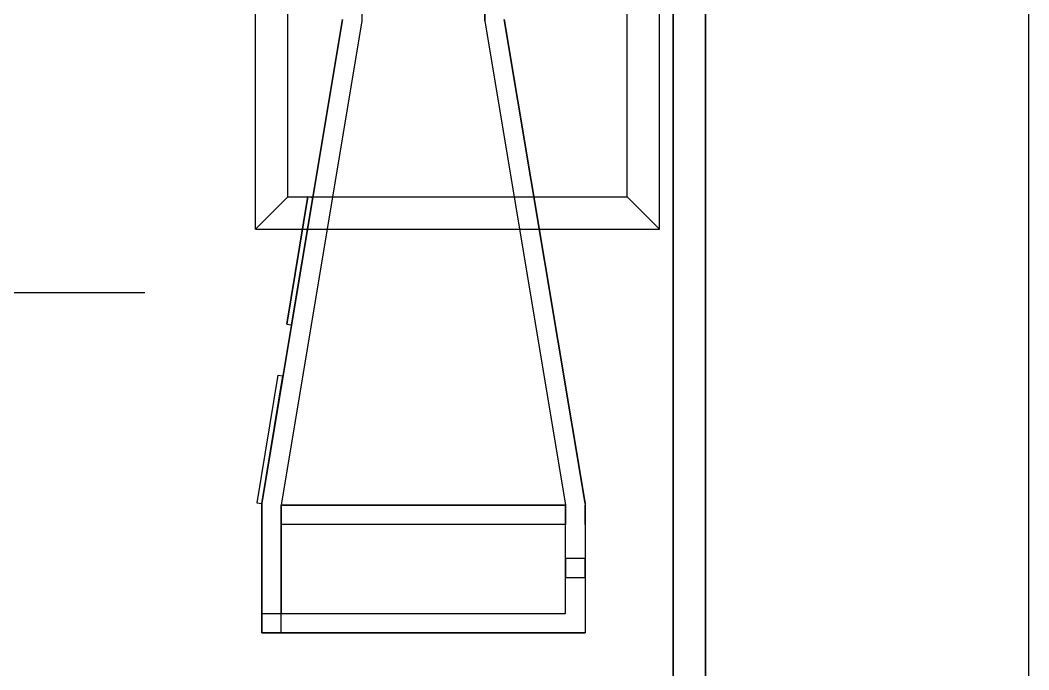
# Model space of a CAD drawing. Extents: x 11992 to 29481, y -6727 to 6811.
# Drawn here: x 25176 to 25800, y 1593 to 1995 of the extents above; entities that cross this region are included whole.
import ezdxf

# ---------------------------------------------------------------- set-up
doc = ezdxf.new("R2010")
doc.units = 0
doc.header["$MEASUREMENT"] = 0
doc.linetypes.add('DOTE', pattern=[2.42, 2, -0.2, 0.02, -0.2])
doc.layers.get('0').update_dxf_attribs({"color": 8, "linetype": 'CONTINUOUS'})
for name, color, linetype in [('FF-FINISH【完成面】', 8, 'CONTINUOUS'), ('WALL', 8, 'CONTINUOUS'), ('zoylight 4标注', 9, 'CONTINUOUS')]:
    doc.layers.add(name, color=color, linetype=linetype)

msp = doc.modelspace()

# ---------------------------------------------------------------- linework, layer by layer
for p, q in [((25599.62, 3630.6, 559.57), (25599.62, 730.58, 559.57)), ((25599.62, 3630.6, 329.57), (25599.62, 730.58, 329.57)), ((25599.62, 3630.6, -40.43), (25599.62, 730.6, -40.43)), ((25599.62, 3630.6, 329.57), (25599.62, 730.6, 329.57)), ((25599.62, 730.53, -2440.43), (25599.62, 3630.6, -2440.43)), ((25599.62, 730.58, 559.57), (25599.62, 3630.6, 559.57)), ((25599.62, 3630.6, -2440.43), (25599.62, 730.58, -2440.43)), ((25599.62, 3630.6, -2440.43), (25599.62, 730.58, -2440.43)), ((25599.62, 3630.6, -2640.43), (25599.62, 730.58, -2640.43)), ((25321.21, 1865.57, -35.41), (25321.21, 2965.56, -35.41)), ((25321.21, 1865.57, -55.41), (25321.21, 2965.56, -55.41)), ((25571.2, 1865.57, -35.41), (25571.2, 2965.56, -35.41)), ((25571.2, 1865.57, -55.41), (25571.2, 2965.56, -55.41)), ((25341.21, 1885.57, -35.41), (25341.21, 2945.56, -35.41)), ((25341.21, 1885.57, -55.41), (25341.21, 2945.56, -55.41)), ((25551.21, 1885.57, -35.41), (25551.2, 2945.56, -35.41)), ((25551.21, 1885.57, -55.41), (25551.2, 2945.56, -55.41)), ((25387.02, 2076.44, -289.24), (25387.02, 1994.45, -289.24)), ((25387.02, 2076.44, -301.24), (25387.02, 1994.45, -301.24)), ((25387.02, 2076.44, -551.24), (25387.02, 1994.45, -551.24)), ((25387.02, 2076.44, -563.24), (25387.02, 1994.45, -563.24)), ((25387.02, 2076.44, -913.25), (25387.02, 1994.45, -913.25)), ((25387.02, 2076.44, -925.25), (25387.02, 1994.45, -925.25)), ((25387.02, 2076.44, -1175.25), (25387.02, 1994.45, -1175.25)), ((25387.02, 2076.44, -1187.25), (25387.02, 1994.45, -1187.25)), ((25387.02, 2076.43, -1537.25), (25387.02, 1994.45, -1537.25)), ((25387.02, 2076.43, -1549.25), (25387.02, 1994.45, -1549.25)), ((25387.02, 2076.43, -1799.25), (25387.02, 1994.45, -1799.25)), ((25387.02, 2076.43, -1811.25), (25387.02, 1994.45, -1811.25)), ((25387.02, 2076.43, -2161.25), (25387.02, 1994.45, -2161.25)), ((25387.02, 2076.43, -2173.25), (25387.02, 1994.45, -2173.25)), ((25387.02, 2076.43, -2423.25), (25387.02, 1994.45, -2423.25)), ((25387.02, 2076.43, -2435.25), (25387.02, 1994.45, -2435.25)), ((25463.15, 2076.44, -1175.25), (25463.15, 1994.45, -1175.25)), ((25463.15, 1994.45, -1187.25), (25463.15, 2076.44, -1187.25)), ((25463.15, 2076.44, -1537.25), (25463.15, 1994.45, -1537.25)), ((25463.15, 1994.45, -1549.25), (25463.15, 2076.44, -1549.25)), ((25463.15, 2076.43, -1799.25), (25463.15, 1994.45, -1799.25)), ((25463.15, 1994.45, -1811.25), (25463.15, 2076.43, -1811.25)), ((25463.15, 2076.43, -2161.25), (25463.15, 1994.45, -2161.25)), ((25463.15, 1994.45, -2173.25), (25463.15, 2076.43, -2173.25)), ((25463.15, 2076.43, -2423.25), (25463.15, 1994.45, -2423.25)), ((25463.15, 1994.45, -2435.25), (25463.15, 2076.43, -2435.25)), ((25463.16, 2076.44, -289.24), (25463.16, 1994.45, -289.24)), ((25463.16, 1994.45, -301.24), (25463.16, 2076.44, -301.24)), ((25463.16, 2076.44, -551.24), (25463.16, 1994.45, -551.24)), ((25463.16, 1994.45, -563.24), (25463.16, 2076.44, -563.24)), ((25463.16, 2076.44, -913.25), (25463.16, 1994.45, -913.25)), ((25463.16, 1994.45, -925.25), (25463.16, 2076.44, -925.25)), ((25375.02, 1995.44, -289.24), (25325.09, 1695.86, -289.24)), ((25325.09, 1695.86, -301.24), (25375.02, 1995.44, -301.24)), ((25375.02, 1995.44, -551.24), (25325.09, 1695.86, -551.24)), ((25325.09, 1695.86, -563.24), (25375.02, 1995.44, -563.24)), ((25375.02, 1995.44, -913.25), (25325.09, 1695.86, -913.24)), ((25325.09, 1695.86, -925.24), (25375.02, 1995.44, -925.25)), ((25375.02, 1995.44, -1175.25), (25325.09, 1695.86, -1175.25)), ((25325.09, 1695.86, -1187.25), (25375.02, 1995.44, -1187.25)), ((25375.02, 1995.44, -1537.25), (25325.09, 1695.86, -1537.25)), ((25325.09, 1695.86, -1549.25), (25375.02, 1995.44, -1549.25)), ((25375.02, 1995.44, -1799.25), (25325.09, 1695.86, -1799.25)), ((25325.09, 1695.86, -1811.25), (25375.02, 1995.44, -1811.25)), ((25375.02, 1995.44, -2161.25), (25325.09, 1695.85, -2161.25)), ((25325.09, 1695.85, -2173.25), (25375.02, 1995.44, -2173.25)), ((25375.02, 1995.44, -2423.25), (25325.09, 1695.85, -2423.25)), ((25325.09, 1695.85, -2435.25), (25375.02, 1995.44, -2435.25)), ((25387.02, 1994.45, -289.24), (25337.09, 1694.86, -289.24)), ((25387.02, 1994.45, -301.24), (25337.09, 1694.86, -301.24)), ((25387.02, 1994.45, -551.24), (25337.09, 1694.86, -551.24)), ((25387.02, 1994.45, -563.24), (25337.09, 1694.86, -563.24)), ((25387.02, 1994.45, -913.25), (25337.09, 1694.86, -913.24)), ((25387.02, 1994.45, -925.25), (25337.09, 1694.86, -925.24)), ((25387.02, 1994.45, -1175.25), (25337.09, 1694.86, -1175.25)), ((25387.02, 1994.45, -1187.25), (25337.09, 1694.86, -1187.25)), ((25387.02, 1994.45, -1537.25), (25337.09, 1694.86, -1537.25)), ((25387.02, 1994.45, -1549.25), (25337.09, 1694.86, -1549.25)), ((25387.02, 1994.45, -1799.25), (25337.09, 1694.86, -1799.25)), ((25387.02, 1994.45, -1811.25), (25337.09, 1694.86, -1811.25)), ((25387.02, 1994.45, -2161.25), (25337.09, 1694.86, -2161.25)), ((25387.02, 1994.45, -2173.25), (25337.09, 1694.86, -2173.25)), ((25387.02, 1994.45, -2423.25), (25337.09, 1694.86, -2423.25)), ((25387.02, 1994.45, -2435.25), (25337.09, 1694.86, -2435.25)), ((25387.02, 1994.45, -289.24), (25387.02, 1994.45, -301.24)), ((25387.02, 1994.45, -551.24), (25387.02, 1994.45, -563.24)), ((25387.02, 1994.45, -913.25), (25387.02, 1994.45, -925.25)), ((25387.02, 1994.45, -1175.25), (25387.02, 1994.45, -1187.25)), ((25387.02, 1994.45, -1537.25), (25387.02, 1994.45, -1549.25)), ((25387.02, 1994.45, -1799.25), (25387.02, 1994.45, -1811.25)), ((25387.02, 1994.45, -2161.25), (25387.02, 1994.45, -2173.25)), ((25387.02, 1994.45, -2423.25), (25387.02, 1994.45, -2435.25)), ((25463.15, 1994.45, -1175.25), (25513.09, 1694.86, -1175.25)), ((25463.15, 1994.45, -1187.25), (25513.09, 1694.86, -1187.25)), ((25463.15, 1994.45, -1175.25), (25463.15, 1994.45, -1187.25)), ((25463.15, 1994.45, -1537.25), (25513.09, 1694.86, -1537.25)), ((25463.15, 1994.45, -1549.25), (25513.09, 1694.86, -1549.25)), ((25463.15, 1994.45, -1537.25), (25463.15, 1994.45, -1549.25)), ((25463.15, 1994.45, -1799.25), (25513.09, 1694.86, -1799.25)), ((25463.15, 1994.45, -1811.25), (25513.09, 1694.86, -1811.25)), ((25463.15, 1994.45, -1799.25), (25463.15, 1994.45, -1811.25)), ((25463.15, 1994.45, -2161.25), (25513.09, 1694.86, -2161.25)), ((25463.15, 1994.45, -2173.25), (25513.09, 1694.86, -2173.25)), ((25463.15, 1994.45, -2161.25), (25463.15, 1994.45, -2173.25)), ((25463.15, 1994.45, -2423.25), (25513.09, 1694.86, -2423.25)), ((25463.15, 1994.45, -2435.25), (25513.09, 1694.86, -2435.25)), ((25463.15, 1994.45, -2423.25), (25463.15, 1994.45, -2435.25)), ((25463.16, 1994.45, -289.24), (25513.09, 1694.86, -289.24)), ((25463.16, 1994.45, -301.24), (25513.09, 1694.86, -301.24)), ((25463.16, 1994.45, -289.24), (25463.16, 1994.45, -301.24)), ((25463.16, 1994.45, -551.24), (25513.09, 1694.86, -551.24)), ((25463.16, 1994.45, -563.24), (25513.09, 1694.86, -563.24)), ((25463.16, 1994.45, -551.24), (25463.16, 1994.45, -563.24)), ((25463.16, 1994.45, -913.25), (25513.09, 1694.86, -913.25)), ((25463.16, 1994.45, -925.25), (25513.09, 1694.86, -925.25)), ((25463.16, 1994.45, -913.25), (25463.16, 1994.45, -925.25)), ((25475.15, 1995.44, -1175.25), (25525.09, 1695.86, -1175.25)), ((25525.09, 1695.86, -1187.25), (25475.15, 1995.44, -1187.25)), ((25475.15, 1995.44, -1537.25), (25525.09, 1695.86, -1537.25)), ((25525.09, 1695.86, -1549.25), (25475.15, 1995.44, -1549.25)), ((25475.15, 1995.44, -1799.25), (25525.09, 1695.86, -1799.25)), ((25525.09, 1695.86, -1811.25), (25475.15, 1995.44, -1811.25)), ((25475.15, 1995.44, -2161.25), (25525.09, 1695.85, -2161.25)), ((25525.09, 1695.85, -2173.25), (25475.15, 1995.44, -2173.25)), ((25475.15, 1995.44, -2423.25), (25525.09, 1695.85, -2423.25)), ((25525.09, 1695.85, -2435.25), (25475.15, 1995.44, -2435.25)), ((25475.16, 1995.44, -289.24), (25525.09, 1695.86, -289.24)), ((25525.09, 1695.86, -301.24), (25475.16, 1995.44, -301.24)), ((25475.16, 1995.44, -551.24), (25525.09, 1695.86, -551.24)), ((25525.09, 1695.86, -563.24), (25475.16, 1995.44, -563.24)), ((25475.16, 1995.44, -913.25), (25525.09, 1695.86, -913.25)), ((25525.09, 1695.86, -925.25), (25475.16, 1995.44, -925.25)), ((25321.21, 1865.57, -55.41), (25341.21, 1885.57, -55.41)), ((25340.55, 1806.89, -551.24), (25353.7, 1885.81, -551.24)), ((25353.7, 1885.8, -925.25), (25340.55, 1806.89, -925.25)), ((25340.55, 1806.89, -1175.25), (25353.7, 1885.8, -1175.25)), ((25353.7, 1885.8, -1549.25), (25340.55, 1806.89, -1549.25)), ((25340.55, 1806.89, -1799.25), (25353.7, 1885.8, -1799.25)), ((25353.7, 1885.8, -2173.25), (25340.55, 1806.89, -2173.25)), ((25341.21, 1885.57, -35.41), (25551.21, 1885.57, -35.41)), ((25341.21, 1885.57, -55.41), (25551.21, 1885.57, -55.41)), ((25341.21, 1885.57, -35.41), (25341.21, 1885.57, -55.41)), ((25343.51, 1806.4, -551.24), (25356.66, 1885.31, -551.24)), ((25343.51, 1806.4, -925.25), (25356.66, 1885.31, -925.25)), ((25343.51, 1806.4, -1175.25), (25356.66, 1885.31, -1175.25)), ((25343.51, 1806.4, -1549.25), (25356.66, 1885.31, -1549.25)), ((25343.51, 1806.4, -1799.25), (25356.66, 1885.31, -1799.25)), ((25343.51, 1806.4, -2173.25), (25356.66, 1885.31, -2173.25)), ((25353.7, 1885.8, -925.25), (25353.7, 1885.81, -551.24)), ((25353.7, 1885.81, -551.24), (25356.66, 1885.31, -551.24)), ((25353.7, 1885.8, -925.25), (25356.66, 1885.31, -925.25)), ((25353.7, 1885.8, -1549.25), (25353.7, 1885.8, -1175.25)), ((25353.7, 1885.8, -1175.25), (25356.66, 1885.31, -1175.25)), ((25353.7, 1885.8, -1549.25), (25356.66, 1885.31, -1549.25)), ((25353.7, 1885.8, -2173.25), (25353.7, 1885.8, -1799.25)), ((25353.7, 1885.8, -1799.25), (25356.66, 1885.31, -1799.25)), ((25353.7, 1885.8, -2173.25), (25356.66, 1885.31, -2173.25)), ((25356.66, 1885.31, -551.24), (25356.66, 1885.31, -925.25)), ((25356.66, 1885.31, -1175.25), (25356.66, 1885.31, -1549.25)), ((25356.66, 1885.31, -1799.25), (25356.66, 1885.31, -2173.25)), ((25551.21, 1885.57, -35.41), (25551.21, 1885.57, -55.41)), ((25571.2, 1865.57, -55.41), (25551.21, 1885.57, -55.41)), ((25321.21, 1865.57, -35.41), (25571.2, 1865.57, -35.41)), ((25321.21, 1865.57, -55.41), (25571.2, 1865.57, -55.41)), ((25321.21, 1865.57, -35.41), (25321.21, 1865.57, -55.41)), ((25571.2, 1865.57, -35.41), (25571.2, 1865.57, -55.41)), ((25340.55, 1806.89, -925.25), (25340.55, 1806.89, -551.24)), ((25340.55, 1806.89, -551.24), (25343.51, 1806.4, -551.24)), ((25340.55, 1806.89, -925.25), (25343.51, 1806.4, -925.25)), ((25340.55, 1806.89, -1549.25), (25340.55, 1806.89, -1175.25)), ((25340.55, 1806.89, -1175.25), (25343.51, 1806.4, -1175.25)), ((25340.55, 1806.89, -1549.25), (25343.51, 1806.4, -1549.25)), ((25340.55, 1806.89, -2173.25), (25340.55, 1806.89, -1799.25)), ((25340.55, 1806.89, -1799.25), (25343.51, 1806.4, -1799.25)), ((25340.55, 1806.89, -2173.25), (25343.51, 1806.4, -2173.25)), ((25343.51, 1806.4, -925.25), (25343.51, 1806.4, -551.24)), ((25343.51, 1806.4, -1549.25), (25343.51, 1806.4, -1175.25)), ((25343.51, 1806.4, -2173.25), (25343.51, 1806.4, -1799.25)), ((25335.12, 1775.28, -2435.25), (25322.12, 1696.34, -2435.25)), ((25335.12, 1775.28, -2161.25), (25322.12, 1696.34, -2161.25)), ((25335.12, 1775.28, -563.24), (25322.13, 1696.34, -563.24)), ((25335.12, 1775.28, -289.24), (25322.13, 1696.34, -289.24)), ((25335.12, 1775.28, -1187.25), (25322.13, 1696.34, -1187.25)), ((25335.12, 1775.28, -913.24), (25322.13, 1696.34, -913.24)), ((25335.12, 1775.28, -1811.25), (25322.13, 1696.34, -1811.25)), ((25335.12, 1775.28, -1537.25), (25322.13, 1696.34, -1537.25)), ((25338.08, 1774.79, -563.24), (25325.09, 1695.86, -563.24)), ((25325.09, 1695.86, -289.24), (25338.08, 1774.79, -289.24)), ((25338.08, 1774.79, -1187.25), (25325.09, 1695.86, -1187.25)), ((25325.09, 1695.86, -913.24), (25338.08, 1774.79, -913.24)), ((25338.08, 1774.79, -1811.25), (25325.09, 1695.85, -1811.25)), ((25325.09, 1695.86, -1537.25), (25338.08, 1774.79, -1537.25)), ((25338.08, 1774.79, -2435.25), (25325.09, 1695.85, -2435.25)), ((25325.09, 1695.85, -2161.25), (25338.08, 1774.79, -2161.25)), ((25335.12, 1775.28, -289.24), (25335.12, 1775.28, -563.24)), ((25335.12, 1775.28, -563.24), (25338.08, 1774.79, -563.24)), ((25335.12, 1775.28, -289.24), (25338.08, 1774.79, -289.24)), ((25335.12, 1775.28, -913.24), (25335.12, 1775.28, -1187.25)), ((25335.12, 1775.28, -1187.25), (25338.08, 1774.79, -1187.25)), ((25335.12, 1775.28, -913.24), (25338.08, 1774.79, -913.24)), ((25335.12, 1775.28, -1537.25), (25335.12, 1775.28, -1811.25)), ((25335.12, 1775.28, -1811.25), (25338.08, 1774.79, -1811.25)), ((25335.12, 1775.28, -1537.25), (25338.08, 1774.79, -1537.25)), ((25335.12, 1775.28, -2161.25), (25335.12, 1775.28, -2435.25)), ((25335.12, 1775.28, -2435.25), (25338.08, 1774.79, -2435.25)), ((25335.12, 1775.28, -2161.25), (25338.08, 1774.79, -2161.25)), ((25338.08, 1774.79, -563.24), (25338.08, 1774.79, -289.24)), ((25338.08, 1774.79, -1187.25), (25338.08, 1774.79, -913.24)), ((25338.08, 1774.79, -1811.25), (25338.08, 1774.79, -1537.25)), ((25338.08, 1774.79, -2435.25), (25338.08, 1774.79, -2161.25)), ((25322.12, 1696.34, -2435.25), (25322.12, 1696.34, -2161.25)), ((25322.12, 1696.34, -2435.25), (25325.09, 1695.85, -2435.25)), ((25322.12, 1696.34, -2161.25), (25325.09, 1695.85, -2161.25)), ((25322.13, 1696.34, -563.24), (25322.13, 1696.34, -289.24)), ((25322.13, 1696.34, -563.24), (25325.09, 1695.86, -563.24)), ((25322.13, 1696.34, -289.24), (25325.09, 1695.86, -289.24)), ((25322.13, 1696.34, -1187.25), (25322.13, 1696.34, -913.24)), ((25322.13, 1696.34, -1187.25), (25325.09, 1695.86, -1187.25)), ((25322.13, 1696.34, -913.24), (25325.09, 1695.86, -913.24)), ((25322.13, 1696.34, -1811.25), (25322.13, 1696.34, -1537.25)), ((25322.13, 1696.34, -1811.25), (25325.09, 1695.85, -1811.25)), ((25322.13, 1696.34, -1537.25), (25325.09, 1695.86, -1537.25)), ((25325.09, 1615.86, -289.24), (25325.09, 1695.86, -289.24)), ((25325.09, 1695.86, -301.24), (25325.09, 1615.86, -301.24)), ((25325.09, 1695.86, -289.24), (25325.09, 1695.86, -301.24)), ((25325.09, 1615.86, -551.24), (25325.09, 1695.86, -551.24)), ((25325.09, 1695.86, -563.24), (25325.09, 1615.86, -563.24)), ((25325.09, 1695.86, -551.24), (25325.09, 1695.86, -563.24)), ((25325.09, 1695.86, -563.24), (25325.09, 1695.86, -289.24)), ((25325.09, 1615.86, -913.24), (25325.09, 1695.86, -913.24)), ((25325.09, 1695.86, -925.24), (25325.09, 1615.86, -925.24)), ((25325.09, 1695.86, -913.24), (25325.09, 1695.86, -925.24)), ((25325.09, 1615.86, -1175.24), (25325.09, 1695.86, -1175.25)), ((25325.09, 1695.86, -1187.25), (25325.09, 1615.86, -1187.25)), ((25325.09, 1695.86, -1175.25), (25325.09, 1695.86, -1187.25)), ((25325.09, 1695.86, -1187.25), (25325.09, 1695.86, -913.24)), ((25325.09, 1615.86, -1537.25), (25325.09, 1695.86, -1537.25)), ((25325.09, 1695.86, -1549.25), (25325.09, 1615.86, -1549.25)), ((25325.09, 1695.86, -1537.25), (25325.09, 1695.86, -1549.25)), ((25325.09, 1615.85, -1799.25), (25325.09, 1695.86, -1799.25)), ((25325.09, 1695.86, -1811.25), (25325.09, 1615.85, -1811.25)), ((25325.09, 1695.86, -1799.25), (25325.09, 1695.86, -1811.25)), ((25325.09, 1695.85, -1811.25), (25325.09, 1695.86, -1537.25)), ((25325.09, 1615.85, -2161.25), (25325.09, 1695.85, -2161.25)), ((25325.09, 1695.85, -2173.25), (25325.09, 1615.85, -2173.25)), ((25325.09, 1695.85, -2161.25), (25325.09, 1695.85, -2173.25)), ((25325.09, 1615.85, -2423.25), (25325.09, 1695.85, -2423.25)), ((25325.09, 1695.85, -2435.25), (25325.09, 1615.85, -2435.25)), ((25325.09, 1695.85, -2423.25), (25325.09, 1695.85, -2435.25)), ((25325.09, 1695.85, -2435.25), (25325.09, 1695.85, -2161.25)), ((25337.09, 1694.86, -289.24), (25337.09, 1627.86, -289.24)), ((25337.09, 1627.86, -301.24), (25337.09, 1694.86, -301.24)), ((25337.09, 1694.86, -289.24), (25337.09, 1694.86, -301.24)), ((25513.09, 1694.86, -551.24), (25337.09, 1694.86, -551.24)), ((25337.09, 1682.86, -551.24), (25337.09, 1694.86, -551.24)), ((25337.09, 1694.86, -563.24), (25513.09, 1694.86, -563.24)), ((25337.09, 1694.86, -563.24), (25337.09, 1682.86, -563.24)), ((25337.09, 1694.86, -551.24), (25337.09, 1694.86, -563.24)), ((25337.09, 1694.86, -551.24), (25337.09, 1627.86, -551.24)), ((25337.09, 1627.86, -563.24), (25337.09, 1694.86, -563.24)), ((25337.09, 1694.86, -551.24), (25337.09, 1694.86, -563.24)), ((25337.09, 1694.86, -913.24), (25337.09, 1627.86, -913.24)), ((25337.09, 1627.86, -925.24), (25337.09, 1694.86, -925.24)), ((25337.09, 1694.86, -913.24), (25337.09, 1694.86, -925.24)), ((25513.09, 1694.86, -1175.25), (25337.09, 1694.86, -1175.25)), ((25337.09, 1682.86, -1175.25), (25337.09, 1694.86, -1175.25)), ((25337.09, 1694.86, -1187.25), (25513.09, 1694.86, -1187.25)), ((25337.09, 1694.86, -1187.25), (25337.09, 1682.86, -1187.25)), ((25337.09, 1694.86, -1175.25), (25337.09, 1694.86, -1187.25)), ((25337.09, 1694.86, -1175.25), (25337.09, 1627.86, -1175.25)), ((25337.09, 1627.86, -1187.25), (25337.09, 1694.86, -1187.25)), ((25337.09, 1694.86, -1175.25), (25337.09, 1694.86, -1187.25)), ((25337.09, 1694.86, -1537.25), (25337.09, 1627.86, -1537.25)), ((25337.09, 1627.86, -1549.25), (25337.09, 1694.86, -1549.25)), ((25337.09, 1694.86, -1537.25), (25337.09, 1694.86, -1549.25)), ((25513.09, 1694.86, -1799.25), (25337.09, 1694.86, -1799.25)), ((25337.09, 1682.86, -1799.25), (25337.09, 1694.86, -1799.25)), ((25337.09, 1694.86, -1811.25), (25513.09, 1694.86, -1811.25)), ((25337.09, 1694.86, -1811.25), (25337.09, 1682.86, -1811.25)), ((25337.09, 1694.86, -1799.25), (25337.09, 1694.86, -1811.25)), ((25337.09, 1694.86, -1799.25), (25337.09, 1627.85, -1799.25)), ((25337.09, 1627.85, -1811.25), (25337.09, 1694.86, -1811.25)), ((25337.09, 1694.86, -1799.25), (25337.09, 1694.86, -1811.25)), ((25337.09, 1694.86, -2161.25), (25337.09, 1627.85, -2161.25)), ((25337.09, 1627.85, -2173.25), (25337.09, 1694.86, -2173.25)), ((25337.09, 1694.86, -2161.25), (25337.09, 1694.86, -2173.25)), ((25513.09, 1694.86, -2423.25), (25337.09, 1694.86, -2423.25)), ((25337.09, 1682.86, -2423.25), (25337.09, 1694.86, -2423.25)), ((25337.09, 1694.86, -2435.25), (25513.09, 1694.86, -2435.25)), ((25337.09, 1694.86, -2435.25), (25337.09, 1682.86, -2435.25)), ((25337.09, 1694.86, -2423.25), (25337.09, 1694.86, -2435.25)), ((25337.09, 1694.86, -2423.25), (25337.09, 1627.85, -2423.25)), ((25337.09, 1627.85, -2435.25), (25337.09, 1694.86, -2435.25)), ((25337.09, 1694.86, -2423.25), (25337.09, 1694.86, -2435.25)), ((25513.09, 1627.86, -289.24), (25513.09, 1694.86, -289.24)), ((25513.09, 1627.86, -301.24), (25513.09, 1694.86, -301.24)), ((25513.09, 1694.86, -289.24), (25513.09, 1694.86, -301.24)), ((25513.09, 1694.86, -551.24), (25513.09, 1682.86, -551.24)), ((25513.09, 1694.86, -563.24), (25513.09, 1682.86, -563.24)), ((25513.09, 1694.86, -551.24), (25513.09, 1694.86, -563.24)), ((25513.09, 1627.86, -551.24), (25513.09, 1694.86, -551.24)), ((25513.09, 1627.86, -563.24), (25513.09, 1694.86, -563.24)), ((25513.09, 1694.86, -551.24), (25513.09, 1694.86, -563.24)), ((25513.09, 1627.86, -913.24), (25513.09, 1694.86, -913.25)), ((25513.09, 1627.86, -925.25), (25513.09, 1694.86, -925.25)), ((25513.09, 1694.86, -913.25), (25513.09, 1694.86, -925.25)), ((25513.09, 1694.86, -1175.25), (25513.09, 1682.86, -1175.25)), ((25513.09, 1694.86, -1187.25), (25513.09, 1682.86, -1187.25)), ((25513.09, 1694.86, -1175.25), (25513.09, 1694.86, -1187.25)), ((25513.09, 1627.86, -1175.25), (25513.09, 1694.86, -1175.25)), ((25513.09, 1627.86, -1187.25), (25513.09, 1694.86, -1187.25)), ((25513.09, 1694.86, -1175.25), (25513.09, 1694.86, -1187.25)), ((25513.09, 1627.86, -1537.25), (25513.09, 1694.86, -1537.25)), ((25513.09, 1627.86, -1549.25), (25513.09, 1694.86, -1549.25)), ((25513.09, 1694.86, -1537.25), (25513.09, 1694.86, -1549.25)), ((25513.09, 1694.86, -1799.25), (25513.09, 1682.86, -1799.25)), ((25513.09, 1694.86, -1811.25), (25513.09, 1682.86, -1811.25)), ((25513.09, 1694.86, -1799.25), (25513.09, 1694.86, -1811.25)), ((25513.09, 1627.86, -1799.25), (25513.09, 1694.86, -1799.25)), ((25513.09, 1627.86, -1811.25), (25513.09, 1694.86, -1811.25)), ((25513.09, 1694.86, -1799.25), (25513.09, 1694.86, -1811.25)), ((25513.09, 1627.85, -2161.25), (25513.09, 1694.86, -2161.25)), ((25513.09, 1627.85, -2173.25), (25513.09, 1694.86, -2173.25)), ((25513.09, 1694.86, -2161.25), (25513.09, 1694.86, -2173.25)), ((25513.09, 1694.86, -2423.25), (25513.09, 1682.86, -2423.25)), ((25513.09, 1694.86, -2435.25), (25513.09, 1682.86, -2435.25)), ((25513.09, 1694.86, -2423.25), (25513.09, 1694.86, -2435.25)), ((25513.09, 1627.85, -2423.25), (25513.09, 1694.86, -2423.25)), ((25513.09, 1627.85, -2435.25), (25513.09, 1694.86, -2435.25)), ((25513.09, 1694.86, -2423.25), (25513.09, 1694.86, -2435.25)), ((25525.09, 1695.86, -289.24), (25525.09, 1615.86, -289.24)), ((25525.09, 1695.86, -301.24), (25525.09, 1615.86, -301.24)), ((25525.09, 1695.86, -289.24), (25525.09, 1695.86, -301.24)), ((25525.09, 1695.86, -551.24), (25525.09, 1615.86, -551.24)), ((25525.09, 1695.86, -563.24), (25525.09, 1615.86, -563.24)), ((25525.09, 1695.86, -551.24), (25525.09, 1695.86, -563.24)), ((25525.09, 1695.86, -913.25), (25525.09, 1615.86, -913.24)), ((25525.09, 1695.86, -925.25), (25525.09, 1615.86, -925.25)), ((25525.09, 1695.86, -913.25), (25525.09, 1695.86, -925.25)), ((25525.09, 1695.86, -1175.25), (25525.09, 1615.86, -1175.25)), ((25525.09, 1695.86, -1187.25), (25525.09, 1615.86, -1187.25)), ((25525.09, 1695.86, -1175.25), (25525.09, 1695.86, -1187.25)), ((25525.09, 1695.86, -1537.25), (25525.09, 1615.86, -1537.25)), ((25525.09, 1695.86, -1549.25), (25525.09, 1615.86, -1549.25)), ((25525.09, 1695.86, -1537.25), (25525.09, 1695.86, -1549.25)), ((25525.09, 1695.86, -1799.25), (25525.09, 1615.86, -1799.25)), ((25525.09, 1695.86, -1811.25), (25525.09, 1615.86, -1811.25)), ((25525.09, 1695.86, -1799.25), (25525.09, 1695.86, -1811.25)), ((25525.09, 1695.85, -2161.25), (25525.09, 1615.85, -2161.25)), ((25525.09, 1695.85, -2173.25), (25525.09, 1615.85, -2173.25)), ((25525.09, 1695.85, -2161.25), (25525.09, 1695.85, -2173.25)), ((25525.09, 1695.85, -2423.25), (25525.09, 1615.85, -2423.25)), ((25525.09, 1695.85, -2435.25), (25525.09, 1615.85, -2435.25)), ((25525.09, 1695.85, -2423.25), (25525.09, 1695.85, -2435.25)), ((25525.09, 1694.86, -301.24), (25525.09, 1682.86, -301.24)), ((25525.09, 1694.86, -301.24), (25525.09, 1694.86, -551.24)), ((25525.09, 1682.86, -551.24), (25525.09, 1694.86, -551.24)), ((25525.09, 1694.86, -925.25), (25525.09, 1682.86, -925.25)), ((25525.09, 1694.86, -925.25), (25525.09, 1694.86, -1175.25)), ((25525.09, 1682.86, -1175.25), (25525.09, 1694.86, -1175.25)), ((25525.09, 1694.86, -1549.25), (25525.09, 1682.86, -1549.25)), ((25525.09, 1694.86, -1549.25), (25525.09, 1694.86, -1799.25)), ((25525.09, 1682.86, -1799.25), (25525.09, 1694.86, -1799.25)), ((25525.09, 1694.86, -2173.25), (25525.09, 1682.86, -2173.25)), ((25525.09, 1694.86, -2173.25), (25525.09, 1694.86, -2423.25)), ((25525.09, 1682.86, -2423.25), (25525.09, 1694.86, -2423.25)), ((25513.09, 1682.86, -551.24), (25337.09, 1682.86, -551.24)), ((25513.09, 1682.86, -563.24), (25337.09, 1682.86, -563.24)), ((25337.09, 1682.86, -551.24), (25337.09, 1682.86, -563.24)), ((25513.09, 1682.86, -1175.25), (25337.09, 1682.86, -1175.25)), ((25513.09, 1682.86, -1187.25), (25337.09, 1682.86, -1187.25)), ((25337.09, 1682.86, -1175.25), (25337.09, 1682.86, -1187.25)), ((25513.09, 1682.86, -1799.25), (25337.09, 1682.86, -1799.25)), ((25513.09, 1682.86, -1811.25), (25337.09, 1682.86, -1811.25)), ((25337.09, 1682.86, -1799.25), (25337.09, 1682.86, -1811.25)), ((25513.09, 1682.86, -2423.25), (25337.09, 1682.86, -2423.25)), ((25513.09, 1682.86, -2435.25), (25337.09, 1682.86, -2435.25)), ((25337.09, 1682.86, -2423.25), (25337.09, 1682.86, -2435.25)), ((25513.09, 1682.86, -551.24), (25513.09, 1682.86, -563.24)), ((25513.09, 1682.86, -1175.25), (25513.09, 1682.86, -1187.25)), ((25513.09, 1682.86, -1799.25), (25513.09, 1682.86, -1811.25)), ((25513.09, 1682.86, -2423.25), (25513.09, 1682.86, -2435.25)), ((25525.09, 1682.86, -301.24), (25525.09, 1682.86, -551.24)), ((25525.09, 1682.86, -925.25), (25525.09, 1682.86, -1175.25)), ((25525.09, 1682.86, -1549.25), (25525.09, 1682.86, -1799.25)), ((25525.09, 1682.86, -2173.25), (25525.09, 1682.86, -2423.25)), ((25513.09, 1661.86, -913.25), (25513.09, 1661.86, -563.24)), ((25513.09, 1661.86, -913.25), (25513.09, 1649.86, -913.25)), ((25513.09, 1661.86, -563.24), (25513.09, 1649.86, -563.24)), ((25525.09, 1661.86, -913.25), (25513.09, 1661.86, -913.25)), ((25525.09, 1661.86, -563.24), (25513.09, 1661.86, -563.24)), ((25513.09, 1661.86, -1537.25), (25513.09, 1661.86, -1187.25)), ((25513.09, 1661.86, -1537.25), (25513.09, 1649.86, -1537.25)), ((25513.09, 1661.86, -1187.25), (25513.09, 1649.86, -1187.25)), ((25525.09, 1661.86, -1537.25), (25513.09, 1661.86, -1537.25)), ((25525.09, 1661.86, -1187.25), (25513.09, 1661.86, -1187.25)), ((25513.09, 1661.85, -2161.25), (25513.09, 1661.86, -1811.25)), ((25513.09, 1661.86, -1811.25), (25513.09, 1649.86, -1811.25)), ((25525.09, 1661.86, -1811.25), (25513.09, 1661.86, -1811.25)), ((25513.09, 1661.85, -2161.25), (25513.09, 1649.85, -2161.25)), ((25525.09, 1661.85, -2161.25), (25513.09, 1661.85, -2161.25)), ((25525.09, 1661.86, -913.25), (25525.09, 1661.86, -563.24)), ((25525.09, 1661.86, -913.25), (25525.09, 1649.86, -913.25)), ((25525.09, 1649.86, -563.24), (25525.09, 1661.86, -563.24)), ((25525.09, 1661.86, -1537.25), (25525.09, 1661.86, -1187.25)), ((25525.09, 1661.86, -1537.25), (25525.09, 1649.86, -1537.25)), ((25525.09, 1649.86, -1187.25), (25525.09, 1661.86, -1187.25)), ((25525.09, 1661.85, -2161.25), (25525.09, 1661.86, -1811.25)), ((25525.09, 1649.86, -1811.25), (25525.09, 1661.86, -1811.25)), ((25525.09, 1661.85, -2161.25), (25525.09, 1649.85, -2161.25)), ((25513.09, 1649.86, -913.25), (25513.09, 1649.86, -563.24)), ((25525.09, 1649.86, -913.25), (25513.09, 1649.86, -913.25)), ((25525.09, 1649.86, -563.24), (25513.09, 1649.86, -563.24)), ((25513.09, 1649.86, -1537.25), (25513.09, 1649.86, -1187.25)), ((25525.09, 1649.86, -1537.25), (25513.09, 1649.86, -1537.25)), ((25525.09, 1649.86, -1187.25), (25513.09, 1649.86, -1187.25)), ((25513.09, 1649.85, -2161.25), (25513.09, 1649.86, -1811.25)), ((25525.09, 1649.86, -1811.25), (25513.09, 1649.86, -1811.25)), ((25525.09, 1649.85, -2161.25), (25513.09, 1649.85, -2161.25)), ((25525.09, 1649.86, -913.25), (25525.09, 1649.86, -563.24)), ((25525.09, 1649.86, -1537.25), (25525.09, 1649.86, -1187.25)), ((25525.09, 1649.85, -2161.25), (25525.09, 1649.86, -1811.25)), ((25325.09, 1627.86, -563.24), (25325.09, 1615.86, -563.24)), ((25325.09, 1627.86, -913.24), (25325.09, 1615.86, -913.24)), ((25325.09, 1627.86, -563.24), (25325.09, 1627.86, -913.24)), ((25325.09, 1627.86, -563.24), (25337.09, 1627.86, -563.24)), ((25325.09, 1627.86, -913.24), (25337.09, 1627.86, -913.24)), ((25325.09, 1627.86, -1187.25), (25325.09, 1615.86, -1187.25)), ((25325.09, 1627.86, -1537.25), (25325.09, 1615.86, -1537.25)), ((25325.09, 1627.86, -1187.25), (25325.09, 1627.86, -1537.25)), ((25325.09, 1627.86, -1187.25), (25337.09, 1627.86, -1187.25)), ((25325.09, 1627.86, -1537.25), (25337.09, 1627.86, -1537.25)), ((25325.09, 1627.85, -1811.25), (25325.09, 1615.85, -1811.25)), ((25325.09, 1627.85, -2161.25), (25325.09, 1615.85, -2161.25)), ((25325.09, 1627.85, -1811.25), (25325.09, 1627.85, -2161.25)), ((25325.09, 1627.85, -1811.25), (25337.09, 1627.85, -1811.25)), ((25325.09, 1627.85, -2161.25), (25337.09, 1627.85, -2161.25)), ((25337.09, 1627.86, -289.24), (25513.09, 1627.86, -289.24)), ((25337.09, 1627.86, -301.24), (25513.09, 1627.86, -301.24)), ((25337.09, 1627.86, -289.24), (25337.09, 1627.86, -301.24)), ((25337.09, 1627.86, -551.24), (25513.09, 1627.86, -551.24)), ((25337.09, 1627.86, -563.24), (25513.09, 1627.86, -563.24)), ((25337.09, 1627.86, -551.24), (25337.09, 1627.86, -563.24)), ((25337.09, 1615.86, -563.24), (25337.09, 1627.86, -563.24)), ((25337.09, 1615.86, -913.24), (25337.09, 1627.86, -913.24)), ((25337.09, 1627.86, -563.24), (25337.09, 1627.86, -913.24)), ((25337.09, 1627.86, -913.24), (25513.09, 1627.86, -913.24)), ((25337.09, 1627.86, -925.24), (25513.09, 1627.86, -925.25)), ((25337.09, 1627.86, -913.24), (25337.09, 1627.86, -925.24)), ((25337.09, 1627.86, -1175.25), (25513.09, 1627.86, -1175.25)), ((25337.09, 1627.86, -1187.25), (25513.09, 1627.86, -1187.25)), ((25337.09, 1627.86, -1175.25), (25337.09, 1627.86, -1187.25)), ((25337.09, 1615.86, -1187.25), (25337.09, 1627.86, -1187.25)), ((25337.09, 1615.86, -1537.25), (25337.09, 1627.86, -1537.25)), ((25337.09, 1627.86, -1187.25), (25337.09, 1627.86, -1537.25)), ((25337.09, 1627.86, -1537.25), (25513.09, 1627.86, -1537.25)), ((25337.09, 1627.86, -1549.25), (25513.09, 1627.86, -1549.25)), ((25337.09, 1627.86, -1537.25), (25337.09, 1627.86, -1549.25)), ((25337.09, 1627.85, -1799.25), (25513.09, 1627.86, -1799.25)), ((25337.09, 1627.85, -1811.25), (25513.09, 1627.86, -1811.25)), ((25337.09, 1627.85, -1799.25), (25337.09, 1627.85, -1811.25)), ((25337.09, 1615.85, -1811.25), (25337.09, 1627.85, -1811.25)), ((25337.09, 1615.85, -2161.25), (25337.09, 1627.85, -2161.25)), ((25337.09, 1627.85, -1811.25), (25337.09, 1627.85, -2161.25)), ((25337.09, 1627.85, -2161.25), (25513.09, 1627.85, -2161.25)), ((25337.09, 1627.85, -2173.25), (25513.09, 1627.85, -2173.25)), ((25337.09, 1627.85, -2161.25), (25337.09, 1627.85, -2173.25)), ((25337.09, 1627.85, -2423.25), (25513.09, 1627.85, -2423.25)), ((25337.09, 1627.85, -2435.25), (25513.09, 1627.85, -2435.25)), ((25337.09, 1627.85, -2423.25), (25337.09, 1627.85, -2435.25)), ((25513.09, 1627.86, -289.24), (25513.09, 1627.86, -301.24)), ((25513.09, 1627.86, -551.24), (25513.09, 1627.86, -563.24)), ((25513.09, 1627.86, -913.24), (25513.09, 1627.86, -925.25)), ((25513.09, 1627.86, -1175.25), (25513.09, 1627.86, -1187.25)), ((25513.09, 1627.86, -1537.25), (25513.09, 1627.86, -1549.25)), ((25513.09, 1627.86, -1799.25), (25513.09, 1627.86, -1811.25)), ((25513.09, 1627.85, -2161.25), (25513.09, 1627.85, -2173.25)), ((25513.09, 1627.85, -2423.25), (25513.09, 1627.85, -2435.25)), ((25325.09, 1615.86, -289.24), (25525.09, 1615.86, -289.24)), ((25325.09, 1615.86, -563.24), (25325.09, 1615.86, -913.24)), ((25525.09, 1615.86, -301.24), (25325.09, 1615.86, -301.24)), ((25325.09, 1615.86, -289.24), (25325.09, 1615.86, -301.24)), ((25325.09, 1615.86, -551.24), (25525.09, 1615.86, -551.24)), ((25525.09, 1615.86, -563.24), (25325.09, 1615.86, -563.24)), ((25325.09, 1615.86, -551.24), (25325.09, 1615.86, -563.24)), ((25325.09, 1615.86, -563.24), (25337.09, 1615.86, -563.24)), ((25325.09, 1615.86, -913.24), (25337.09, 1615.86, -913.24)), ((25325.09, 1615.86, -913.24), (25525.09, 1615.86, -913.24)), ((25325.09, 1615.86, -1187.25), (25325.09, 1615.86, -1537.25)), ((25525.09, 1615.86, -925.25), (25325.09, 1615.86, -925.24)), ((25325.09, 1615.86, -913.24), (25325.09, 1615.86, -925.24)), ((25325.09, 1615.86, -1175.24), (25525.09, 1615.86, -1175.25)), ((25525.09, 1615.86, -1187.25), (25325.09, 1615.86, -1187.25)), ((25325.09, 1615.86, -1175.24), (25325.09, 1615.86, -1187.25)), ((25325.09, 1615.86, -1187.25), (25337.09, 1615.86, -1187.25)), ((25325.09, 1615.86, -1537.25), (25337.09, 1615.86, -1537.25)), ((25325.09, 1615.86, -1537.25), (25525.09, 1615.86, -1537.25)), ((25525.09, 1615.86, -1549.25), (25325.09, 1615.86, -1549.25)), ((25325.09, 1615.86, -1537.25), (25325.09, 1615.86, -1549.25)), ((25325.09, 1615.85, -1799.25), (25525.09, 1615.86, -1799.25)), ((25525.09, 1615.86, -1811.25), (25325.09, 1615.85, -1811.25)), ((25325.09, 1615.85, -1811.25), (25325.09, 1615.85, -2161.25)), ((25325.09, 1615.85, -1799.25), (25325.09, 1615.85, -1811.25)), ((25325.09, 1615.85, -1811.25), (25337.09, 1615.85, -1811.25)), ((25325.09, 1615.85, -2161.25), (25337.09, 1615.85, -2161.25)), ((25325.09, 1615.85, -2161.25), (25525.09, 1615.85, -2161.25)), ((25525.09, 1615.85, -2173.25), (25325.09, 1615.85, -2173.25)), ((25325.09, 1615.85, -2161.25), (25325.09, 1615.85, -2173.25)), ((25325.09, 1615.85, -2423.25), (25525.09, 1615.85, -2423.25)), ((25525.09, 1615.85, -2435.25), (25325.09, 1615.85, -2435.25)), ((25325.09, 1615.85, -2423.25), (25325.09, 1615.85, -2435.25)), ((25337.09, 1615.86, -913.24), (25337.09, 1615.86, -563.24)), ((25337.09, 1615.86, -1537.25), (25337.09, 1615.86, -1187.25)), ((25337.09, 1615.85, -2161.25), (25337.09, 1615.85, -1811.25)), ((25525.09, 1615.86, -289.24), (25525.09, 1615.86, -301.24)), ((25525.09, 1615.86, -551.24), (25525.09, 1615.86, -563.24)), ((25525.09, 1615.86, -913.24), (25525.09, 1615.86, -925.25)), ((25525.09, 1615.86, -1175.25), (25525.09, 1615.86, -1187.25)), ((25525.09, 1615.86, -1537.25), (25525.09, 1615.86, -1549.25)), ((25525.09, 1615.86, -1799.25), (25525.09, 1615.86, -1811.25)), ((25525.09, 1615.85, -2161.25), (25525.09, 1615.85, -2173.25)), ((25525.09, 1615.85, -2423.25), (25525.09, 1615.85, -2435.25))]:
    msp.add_line(p, q)
at = {"layer": 'FF-FINISH【完成面】', "linetype": 'ByBlock', "elevation": 0}
for points in [[(25179.62, 4210.57), (25179.62, 3610.55), (25579.62, 3610.55), (25579.62, 750.48)], [(25579.62, 750.53), (25579.62, 3610.55), (25579.62, 3610.55), (25179.62, 3610.57)]]:
    msp.add_lwpolyline(points, dxfattribs=at)
at = {"layer": 'WALL'}
msp.add_line((25799.61, 530.47), (25799.61, 4430.55), dxfattribs=at)
at = {"layer": 'zoylight 4标注', "color": 9, "linetype": 'DOTE', "ltscale": 100}
msp.add_line((19286.52, 1826.36), (25252.9, 1826.36), dxfattribs=at)

doc.saveas('drawing.dxf')
